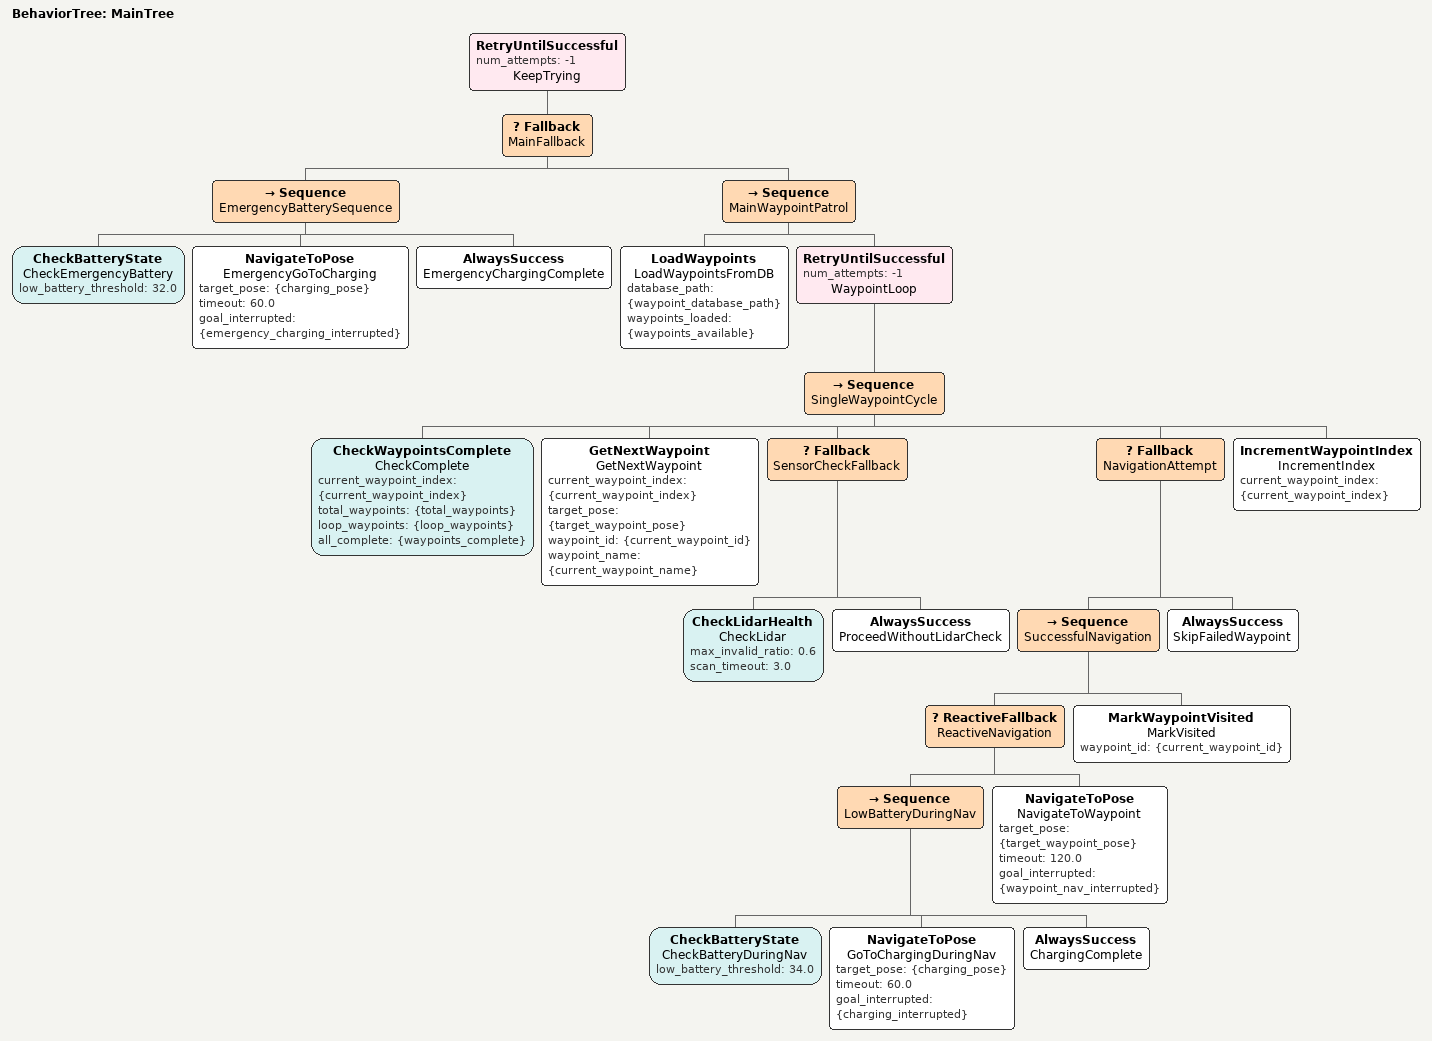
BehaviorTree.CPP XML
<root main_tree_to_execute="MainTree">
    <BehaviorTree ID="MainTree">
        <RetryUntilSuccessful num_attempts="-1" name="KeepTrying">
            <Fallback name="MainFallback">
                <!-- Priority 1: Handle critical battery emergencies -->
                <Sequence name="EmergencyBatterySequence">
                    <CheckBatteryState name="CheckEmergencyBattery" low_battery_threshold="32.0"/>
                    <NavigateToPose name="EmergencyGoToCharging"
                                   target_pose="{charging_pose}"
                                   timeout="60.0"
                                   goal_interrupted="{emergency_charging_interrupted}"/>
                    <AlwaysSuccess name="EmergencyChargingComplete"/>
                </Sequence>

                <!-- Priority 2: Main waypoint patrol (always runs if no emergency) -->
                <Sequence name="MainWaypointPatrol">
                    <!-- Load waypoints once at startup -->
                    <LoadWaypoints name="LoadWaypointsFromDB"
                                  database_path="{waypoint_database_path}"
                                  waypoints_loaded="{waypoints_available}"/>

                    <!-- Continuous waypoint following loop -->
                    <RetryUntilSuccessful num_attempts="-1" name="WaypointLoop">
                        <Sequence name="SingleWaypointCycle">
                            <!-- Check if all waypoints completed -->
                            <CheckWaypointsComplete name="CheckComplete"
                                                  current_waypoint_index="{current_waypoint_index}"
                                                  total_waypoints="{total_waypoints}"
                                                  loop_waypoints="{loop_waypoints}"
                                                  all_complete="{waypoints_complete}"/>

                            <!-- Get next waypoint -->
                            <GetNextWaypoint name="GetNextWaypoint"
                                            current_waypoint_index="{current_waypoint_index}"
                                            target_pose="{target_waypoint_pose}"
                                            waypoint_id="{current_waypoint_id}"
                                            waypoint_name="{current_waypoint_name}"/>

                            <!-- Optional sensor check -->
                            <Fallback name="SensorCheckFallback">
                                <CheckLidarHealth name="CheckLidar"
                                                 max_invalid_ratio="0.6"
                                                 scan_timeout="3.0"/>
                                <AlwaysSuccess name="ProceedWithoutLidarCheck"/>
                            </Fallback>

                            <!-- Navigation with battery monitoring -->
                            <Fallback name="NavigationAttempt">
                                <!-- Try navigation with success tracking -->
                                <Sequence name="SuccessfulNavigation">
                                    <ReactiveFallback name="ReactiveNavigation">
                                        <!-- Check for low battery during navigation -->
                                        <Sequence name="LowBatteryDuringNav">
                                            <CheckBatteryState name="CheckBatteryDuringNav" low_battery_threshold="34.0"/>
                                            <NavigateToPose name="GoToChargingDuringNav"
                                                           target_pose="{charging_pose}"
                                                           timeout="60.0"
                                                           goal_interrupted="{charging_interrupted}"/>
                                            <AlwaysSuccess name="ChargingComplete"/>
                                        </Sequence>

                                        <!-- Normal waypoint navigation -->
                                        <NavigateToPose name="NavigateToWaypoint"
                                                       target_pose="{target_waypoint_pose}"
                                                       timeout="120.0"
                                                       goal_interrupted="{waypoint_nav_interrupted}"/>
                                    </ReactiveFallback>

                                    <!-- Mark successful waypoint as visited -->
                                    <MarkWaypointVisited name="MarkVisited"
                                                       waypoint_id="{current_waypoint_id}"/>
                                </Sequence>

                                <!-- If navigation failed, continue anyway -->
                                <AlwaysSuccess name="SkipFailedWaypoint"/>
                            </Fallback>

                            <!-- Always advance to next waypoint -->
                            <IncrementWaypointIndex name="IncrementIndex"
                                                  current_waypoint_index="{current_waypoint_index}"/>
                        </Sequence>
                    </RetryUntilSuccessful>
                </Sequence>
            </Fallback>
        </RetryUntilSuccessful>
    </BehaviorTree>
</root>
